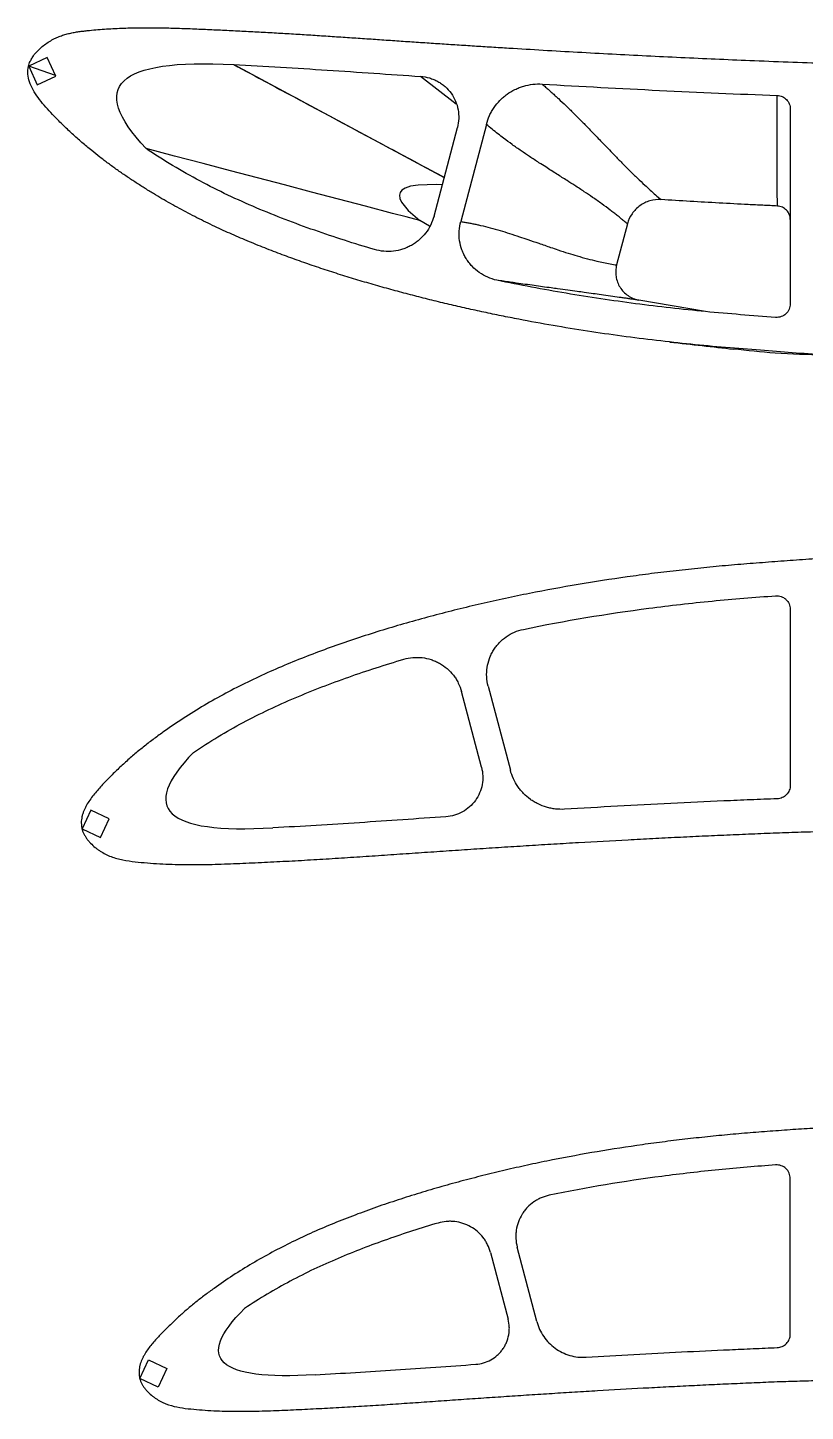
# Model space of a CAD drawing. Header units: millimetres. Extents: x -272 to 1189, y 0 to 841.
# Drawn here: x -271.9 to -214.7, y 599.7 to 701.5 of the extents above; entities that cross this region are included whole.
import ezdxf

# ---------------------------------------------------------------- set-up
doc = ezdxf.new("R2010")
doc.units = ezdxf.units.MM

msp = doc.modelspace()

# ---------------------------------------------------------------- linework, layer by layer
at = {"color": 7, "linetype": 'Continuous', "lineweight": 25}
for p, q in [((-270.4417, 699.3303), (-271.8011, 698.6964)), ((-271.8011, 698.6964), (-271.1672, 697.3369)), ((-269.8293, 698.0171), (-271.8011, 698.6964)), ((-269.8077, 697.9708), (-270.4417, 699.3303)), ((-271.1672, 697.3369), (-269.8077, 697.9708)), ((-240.366, 695.9056), (-242.9711, 697.9493)), ((-215.7827, 695.5458), (-215.7827, 681.213)), ((-241.9884, 687.6708), (-240.2666, 694.1864)), ((-238.1374, 694.4156), (-240.0258, 687.2694)), ((-263.1713, 692.6423), (-263.1711, 692.6425)), ((-242.3117, 686.9284), (-243.039, 687.3426)), ((-227.7594, 687.096), (-228.5525, 684.0741)), ((-222.0062, 680.6552), (-226.9338, 681.4825)), ((-215.7827, 658.7321), (-215.7827, 645.786)), ((-238.0035, 653.0742), (-236.3712, 646.8926)), ((-238.4956, 647.1042), (-239.9661, 652.6727)), ((-259.6846, 648.1987), (-259.6844, 648.1986)), ((-267.2372, 643.9401), (-267.8711, 642.5807)), ((-265.8777, 643.3062), (-267.2372, 643.9401)), ((-267.8711, 642.5807), (-266.5116, 641.9467)), ((-266.5116, 641.9467), (-265.8777, 643.3062)), ((-253.8338, 642.6517), (-253.8347, 642.6516)), ((-215.7827, 605.3945), (-215.7827, 616.8428)), ((-237.8298, 611.3942), (-236.5345, 606.4846)), ((-234.4203, 606.3108), (-235.8684, 611.8)), ((-255.9188, 607.2764), (-255.9189, 607.2765)), ((-263.6267, 602.1293), (-262.9928, 603.4887)), ((-262.9928, 603.4887), (-261.6333, 602.8548)), ((-261.6333, 602.8548), (-262.2672, 601.4953)), ((-262.2672, 601.4953), (-263.6267, 602.1293)), ((-250.7228, 602.4059), (-250.7213, 602.406))]:
    msp.add_line(p, q, dxfattribs=at)
at = {"color": 7, "linetype": 'Continuous', "lineweight": 25, "flags": 128}
for points in [[(-256.7161, 698.8158), (-256.4077, 698.6506), (-256.0993, 698.4853), (-255.7909, 698.32), (-255.4825, 698.1547), (-255.1741, 697.9894), (-254.8657, 697.8241), (-254.2489, 697.4935), (-253.6321, 697.1629), (-253.3237, 696.9976), (-252.7069, 696.667), (-252.0902, 696.3364), (-251.7818, 696.1712), (-251.165, 695.8406), (-250.5482, 695.51), (-250.2398, 695.3447), (-249.623, 695.0141), (-249.0062, 694.6835), (-248.6978, 694.5182), (-248.081, 694.1876), (-247.4642, 693.8571), (-246.8474, 693.5265), (-246.539, 693.3612), (-245.9222, 693.0306), (-245.3054, 692.7), (-244.9971, 692.5347), (-244.3803, 692.2041), (-243.7635, 691.8736), (-243.4551, 691.7083), (-242.8383, 691.3777), (-242.5299, 691.2124), (-242.2215, 691.0471), (-241.9131, 690.8818), (-241.2963, 690.5512), (-241.2358, 690.5188)], [(-256.7161, 698.8158), (-248.3973, 694.358), (-241.2358, 690.5189)], [(-216.7331, 688.4112), (-216.7333, 688.4562), (-216.734, 688.6361), (-216.7372, 689.356), (-216.746, 692.2408), (-216.7467, 694.3937), (-216.7465, 694.8241), (-216.7448, 696.5454)], [(-243.039, 687.3426), (-244.034, 687.6045), (-245.029, 687.8664), (-247.019, 688.3903), (-249.0089, 688.9141), (-250.9989, 689.4379), (-252.9888, 689.9618), (-254.9787, 690.4857), (-256.9686, 691.0095), (-258.9585, 691.5334), (-261.0648, 692.0879), (-263.1711, 692.6425)], [(-241.3791, 689.9766), (-241.8407, 690.0041), (-243.1618, 689.9572), (-243.7093, 689.8645), (-244.1187, 689.724), (-244.3436, 689.5803), (-244.4833, 689.4071), (-244.5379, 689.2022), (-244.5055, 688.9674), (-244.3861, 688.7024), (-243.8866, 688.0825), (-243.0392, 687.3424), (-243.0392, 687.3424)]]:
    msp.add_lwpolyline(points, dxfattribs=at)
at = {"color": 7, "linetype": 'Continuous', "lineweight": 25}
for points, knots in [([(-213.2827, 677.4407), (-214.8491, 677.5503), (-217.2658, 677.7427), (-220.5352, 677.9871), (-223.0859, 678.2291), (-225.6325, 678.5077), (-228.1734, 678.8304), (-230.7083, 679.1963), (-233.2362, 679.6079), (-235.3448, 679.9937), (-237.0382, 680.3277), (-238.3188, 680.5954), (-239.5965, 680.8748), (-240.8709, 681.1685), (-242.1423, 681.4755), (-243.4107, 681.7962), (-244.6869, 682.1341), (-245.9706, 682.4889), (-247.2609, 682.8629), (-248.5462, 683.253), (-249.8256, 683.6622), (-251.0995, 684.0889), (-252.3669, 684.5359), (-253.4246, 684.9297), (-254.2766, 685.2583), (-254.9248, 685.5164), (-255.5706, 685.78), (-256.2128, 686.0514), (-256.852, 686.3288), (-257.4871, 686.6143), (-258.1283, 686.9127), (-258.7761, 687.2236), (-259.4287, 687.5498), (-260.0776, 687.884), (-260.7213, 688.2293), (-261.3615, 688.5843), (-261.9977, 688.9502), (-262.6477, 689.337), (-263.3102, 689.7455), (-263.983, 690.1768), (-264.6471, 690.619), (-265.2997, 691.0722), (-265.9391, 691.5341), (-266.5619, 692.0054), (-267.0908, 692.4234), (-267.5299, 692.7862), (-267.8881, 693.0897), (-268.2424, 693.4024), (-268.5979, 693.7239), (-268.9556, 694.0591), (-269.3187, 694.4096), (-269.7299, 694.8185), (-270.1878, 695.2858), (-270.6694, 695.8192), (-271.1112, 696.3728), (-271.4816, 696.9426), (-271.7515, 697.523), (-271.8917, 698.1158), (-271.85, 698.6339), (-271.7427, 698.9684), (-271.6138, 699.1865), (-271.4947, 699.4241), (-271.257, 699.7152), (-270.965, 700.0157), (-270.6341, 700.2875), (-270.2796, 700.5293), (-269.9222, 700.7277), (-269.5704, 700.8839), (-269.2295, 701.0049), (-268.8858, 701.1006), (-268.5398, 701.176), (-268.1918, 701.2344), (-267.8423, 701.2817), (-267.4001, 701.3312), (-266.8649, 701.3824), (-266.2364, 701.4328), (-265.6062, 701.4717), (-264.9747, 701.5004), (-264.3425, 701.5215), (-263.7098, 701.5326), (-263.0766, 701.5373), (-262.4434, 701.5329), (-261.8104, 701.5231), (-261.1779, 701.5076), (-260.5458, 701.4876), (-259.9137, 701.464), (-259.2817, 701.4382), (-258.6493, 701.4101), (-258.0166, 701.3812), (-257.3836, 701.3522), (-256.7507, 701.321), (-256.1178, 701.2898), (-255.485, 701.2577), (-254.852, 701.2237), (-254.0075, 701.1773), (-252.9517, 701.1165), (-251.6847, 701.0384), (-250.4182, 700.9581), (-249.1519, 700.8739), (-247.8857, 700.7889), (-246.6194, 700.7027), (-245.353, 700.6156), (-244.0863, 700.5304), (-242.8197, 700.4448), (-241.5532, 700.3616), (-240.2869, 700.2781), (-239.0204, 700.1965), (-237.7536, 700.1164), (-236.0652, 700.0117), (-233.9553, 699.8846), (-231.4239, 699.7392), (-228.8926, 699.6017), (-226.3612, 699.4704), (-223.8291, 699.348), (-221.2962, 699.2324), (-217.7315, 699.0829), (-215.0107, 698.9807), (-213.1343, 698.9201)], [0, 0, 0, 0, 0.037810127, 0.058378142, 0.078944165, 0.099502757, 0.120062306, 0.140618196, 0.161171844, 0.181730392, 0.192232993, 0.202733734, 0.213231801, 0.223726436, 0.234226583, 0.244725708, 0.255230035, 0.266014973, 0.276796177, 0.287577874, 0.298358395, 0.309139928, 0.31992681, 0.330717371, 0.336315928, 0.341916893, 0.34751551, 0.353112043, 0.35870546, 0.364292741, 0.369880161, 0.375736121, 0.381592742, 0.387447349, 0.393312559, 0.399182199, 0.405074118, 0.410984135, 0.41739554, 0.423814744, 0.430225953, 0.436607106, 0.442946104, 0.449218507, 0.455412895, 0.459176702, 0.462934888, 0.466716263, 0.470556156, 0.474475231, 0.47851987, 0.482707985, 0.488439354, 0.49427259, 0.500005689, 0.505479778, 0.510596009, 0.515360546, 0.519964911, 0.522941483, 0.523713317, 0.526061566, 0.529321954, 0.532702959, 0.536149006, 0.539609724, 0.543025292, 0.545975002, 0.548870241, 0.551727175, 0.554561889, 0.557391908, 0.560223219, 0.563052882, 0.568106577, 0.573167981, 0.578234398, 0.583311455, 0.588388324, 0.593465992, 0.598549122, 0.603634584, 0.60871431, 0.613792524, 0.618869059, 0.62394358, 0.629023617, 0.634100922, 0.639186879, 0.644273168, 0.649360468, 0.654444114, 0.659532454, 0.664617865, 0.669708001, 0.679898873, 0.690085219, 0.700273946, 0.710457126, 0.720645539, 0.730830795, 0.741020462, 0.751213282, 0.761401695, 0.771588867, 0.781775629, 0.79196117, 0.802149496, 0.812340623, 0.832694999, 0.853048018, 0.873395476, 0.893737901, 0.914086761, 0.934438591, 0.95479294, 0.999999721, 0.999999721, 0.999999721, 0.999999721]), ([(-256.7161, 698.8158), (-255.5698, 698.7593), (-254.4238, 698.6976), (-252.1325, 698.5623), (-250.9871, 698.4893), (-247.5515, 698.2623), (-245.2615, 698.1018), (-242.9711, 697.9493)], [0, 0, 0, 0, 0.25, 0.25, 0.5, 0.5, 1, 1, 1, 1]), ([(-242.9711, 697.9493), (-242.7491, 697.9345), (-242.5325, 697.8956), (-242.2154, 697.8021), (-242.1105, 697.7648), (-241.9062, 697.679), (-241.8072, 697.6308), (-241.6154, 697.5242), (-241.5226, 697.4658), (-241.3432, 697.3385), (-241.2562, 697.2693), (-241.0077, 697.0481), (-240.861, 696.8849), (-240.6041, 696.528), (-240.4939, 696.3325), (-240.3217, 695.9286), (-240.2578, 695.718), (-240.1768, 695.2809), (-240.161, 695.0618), (-240.1772, 694.6228), (-240.2098, 694.4014), (-240.2666, 694.1864)], [0, 0, 0, 0, 0.125, 0.125, 0.1875, 0.1875, 0.25, 0.25, 0.3125, 0.3125, 0.375, 0.375, 0.5, 0.5, 0.625, 0.625, 0.75, 0.75, 0.875, 0.875, 1, 1, 1, 1]), ([(-238.1374, 694.4156), (-238.0785, 694.6385), (-238.0013, 694.8533), (-237.8588, 695.164), (-237.8069, 695.2657), (-237.694, 695.465), (-237.6327, 695.563), (-237.4381, 695.8464), (-237.2937, 696.0221), (-237.0556, 696.2664), (-236.9726, 696.3446), (-236.7993, 696.4943), (-236.7086, 696.5661), (-236.4303, 696.7675), (-236.2353, 696.8845), (-235.9289, 697.0346), (-235.8245, 697.0804), (-235.6108, 697.1633), (-235.5012, 697.2004), (-235.1717, 697.2965), (-234.9488, 697.3412), (-234.4966, 697.3926), (-234.2661, 697.3991), (-234.036, 697.3856)], [0, 0, 0, 0, 0.125, 0.125, 0.1875, 0.1875, 0.25, 0.25, 0.375, 0.375, 0.4375, 0.4375, 0.5, 0.5, 0.625, 0.625, 0.6875, 0.6875, 0.75, 0.75, 0.875, 0.875, 1, 1, 1, 1]), ([(-234.036, 697.3856), (-233.9518, 697.3132), (-233.784, 697.1687), (-233.5385, 696.9532), (-233.2986, 696.7394), (-233.0645, 696.5275), (-232.7239, 696.214), (-232.2743, 695.7892), (-231.7396, 695.2676), (-231.2055, 694.7323), (-230.7326, 694.249), (-230.2133, 693.7101), (-229.6842, 693.1579), (-229.1335, 692.5824), (-228.6133, 692.0424), (-228.1176, 691.5356), (-227.5809, 690.9974), (-227.0469, 690.4765), (-226.5428, 689.9998), (-226.0938, 689.5889), (-225.694, 689.2321), (-225.4217, 688.9968), (-225.2875, 688.8807)], [0, 0, 0, 0, 0.02536678, 0.05055007, 0.07554989, 0.10036625, 0.12499917, 0.18576188, 0.24999888, 0.30906797, 0.37499924, 0.42105501, 0.50000001, 0.57065779, 0.62500077, 0.69127799, 0.75000113, 0.81520792, 0.87500083, 0.91778782, 0.95945422, 1, 1, 1, 1]), ([(-216.7448, 696.5454), (-216.6804, 696.5429), (-216.6173, 696.5344), (-216.4936, 696.5055), (-216.4323, 696.4849), (-216.3155, 696.4325), (-216.2603, 696.4011), (-216.1561, 696.3279), (-216.1067, 696.2857), (-216.0183, 696.1939), (-215.9788, 696.1441), (-215.9092, 696.0369), (-215.8794, 695.9795), (-215.8079, 695.8027), (-215.7827, 695.6747), (-215.7827, 695.5458)], [0, 0, 0, 0, 0.125, 0.125, 0.25, 0.25, 0.375, 0.375, 0.5, 0.5, 0.625, 0.625, 0.75, 0.75, 1, 1, 1, 1]), ([(-227.7594, 687.096), (-227.84, 687.1642), (-228.003, 687.302), (-228.251, 687.5059), (-228.505, 687.7102), (-228.7648, 687.9142), (-229.144, 688.2045), (-229.6628, 688.5862), (-230.2983, 689.0325), (-230.9614, 689.4796), (-231.5881, 689.8901), (-232.26, 690.3206), (-232.9745, 690.7739), (-233.6628, 691.2112), (-234.3325, 691.6402), (-234.9332, 692.0337), (-235.5922, 692.4778), (-236.2298, 692.925), (-236.8005, 693.3441), (-237.29, 693.7212), (-237.7135, 694.0597), (-237.9954, 694.2964), (-238.1374, 694.4156)], [0, 0, 0, 0, 0.02403937, 0.04855898, 0.07355881, 0.09903887, 0.12499915, 0.18462909, 0.24999884, 0.30857963, 0.3749992, 0.4291263, 0.49999998, 0.57828687, 0.62500076, 0.69082447, 0.75000113, 0.81416106, 0.87500084, 0.91605703, 0.9577234, 1, 1, 1, 1]), ([(-246.3642, 685.2076), (-247.8469, 685.6444), (-249.3148, 686.114), (-251.4902, 686.8776), (-252.2108, 687.1423), (-253.6424, 687.6928), (-254.3534, 687.9788), (-256.4684, 688.8766), (-257.8536, 689.5305), (-259.8838, 690.617), (-260.5527, 690.9968), (-261.8745, 691.7916), (-262.5275, 692.2067), (-263.1711, 692.6425)], [0, 0, 0, 0, 0.25, 0.25, 0.375, 0.375, 0.5, 0.5, 0.75, 0.75, 0.875, 0.875, 1, 1, 1, 1]), ([(-225.2875, 688.8807), (-225.565, 688.8983), (-225.8381, 688.8684), (-226.2384, 688.7528), (-226.3667, 688.7033), (-226.6131, 688.5832), (-226.7318, 688.5123), (-226.9567, 688.3498), (-227.0607, 688.26), (-227.2521, 688.0637), (-227.3401, 687.9566), (-227.575, 687.6137), (-227.6888, 687.365), (-227.7594, 687.096)], [0, 0, 0, 0, 0.25, 0.25, 0.375, 0.375, 0.5, 0.5, 0.625, 0.625, 0.75, 0.75, 1, 1, 1, 1]), ([(-216.7331, 688.4112), (-217.0895, 688.4289), (-217.446, 688.4467), (-218.1589, 688.4796), (-218.5154, 688.4968), (-219.5847, 688.5517), (-220.2977, 688.5897), (-222.4364, 688.7061), (-223.8622, 688.7906), (-225.2875, 688.8807)], [0, 0, 0, 0, 0.125, 0.125, 0.25, 0.25, 0.5, 0.5, 1, 1, 1, 1]), ([(-215.7827, 687.4122), (-215.7827, 687.4761), (-215.7888, 687.5391), (-215.8126, 687.6629), (-215.8306, 687.7244), (-215.8777, 687.8424), (-215.9066, 687.8985), (-215.9747, 688.0049), (-216.0145, 688.0556), (-216.1016, 688.1473), (-216.1492, 688.1887), (-216.2523, 688.2625), (-216.3079, 688.2947), (-216.4799, 688.3738), (-216.6054, 688.4049), (-216.7331, 688.4112)], [0, 0, 0, 0, 0.125, 0.125, 0.25, 0.25, 0.375, 0.375, 0.5, 0.5, 0.625, 0.625, 0.75, 0.75, 1, 1, 1, 1]), ([(-241.9884, 687.6708), (-242.0485, 687.4432), (-242.1305, 687.2252), (-242.3366, 686.8076), (-242.4623, 686.6064), (-242.7471, 686.2386), (-242.9067, 686.0701), (-243.1721, 685.8407), (-243.2652, 685.768), (-243.4563, 685.6339), (-243.6529, 685.51), (-243.8606, 685.4063), (-244.0739, 685.3128), (-244.1839, 685.271), (-244.5187, 685.1627), (-244.7457, 685.1137), (-245.2073, 685.061), (-245.4442, 685.0577), (-245.9093, 685.098), (-246.1384, 685.1411), (-246.3642, 685.2076)], [0, 0, 0, 0, 0.125, 0.125, 0.25, 0.25, 0.375, 0.375, 0.4375, 0.4375, 0.5, 0.5625, 0.5625, 0.625, 0.625, 0.75, 0.75, 0.875, 0.875, 1, 1, 1, 1]), ([(-237.3592, 682.9495), (-237.5928, 682.9985), (-237.8179, 683.0705), (-238.2514, 683.2587), (-238.4613, 683.3764), (-238.8472, 683.6478), (-239.0253, 683.8018), (-239.2697, 684.061), (-239.3473, 684.1522), (-239.4913, 684.3399), (-239.625, 684.534), (-239.7386, 684.7404), (-239.8419, 684.9532), (-239.8887, 685.0635), (-240.011, 685.3981), (-240.0689, 685.6263), (-240.1385, 686.093), (-240.1496, 686.3334), (-240.1235, 686.8052), (-240.0868, 687.0386), (-240.0258, 687.2694)], [0, 0, 0, 0, 0.125, 0.125, 0.25, 0.25, 0.375, 0.375, 0.4375, 0.4375, 0.5, 0.5625, 0.5625, 0.625, 0.625, 0.75, 0.75, 0.875, 0.875, 1, 1, 1, 1]), ([(-240.0258, 687.2694), (-239.9254, 687.2536), (-239.7256, 687.2219), (-239.4287, 687.1689), (-239.1358, 687.1122), (-238.8467, 687.0516), (-238.4188, 686.9552), (-237.8432, 686.8103), (-237.1364, 686.6109), (-236.4192, 686.3902), (-235.7381, 686.1679), (-235.0221, 685.9245), (-234.2579, 685.66), (-233.5248, 685.407), (-232.8008, 685.1609), (-232.151, 684.9494), (-231.4271, 684.7267), (-230.7284, 684.5301), (-230.0814, 684.3676), (-229.5223, 684.2453), (-229.034, 684.1511), (-228.7112, 684.0995), (-228.5525, 684.0741)], [0, 0, 0, 0, 0.02547232, 0.05070837, 0.07570815, 0.10047167, 0.12499895, 0.18612667, 0.24999857, 0.30997254, 0.37499903, 0.43019097, 0.50000002, 0.5781383, 0.625001, 0.69217696, 0.75000146, 0.81564803, 0.87500108, 0.91803945, 0.95970575, 1, 1, 1, 1]), ([(-228.5525, 684.0741), (-228.589, 683.935), (-228.6108, 683.7945), (-228.6259, 683.5111), (-228.6188, 683.3665), (-228.5759, 683.0847), (-228.5405, 682.9473), (-228.4416, 682.6798), (-228.3778, 682.55), (-228.2275, 682.3092), (-228.1403, 682.1966), (-227.9419, 681.9885), (-227.8338, 681.8963), (-227.6005, 681.7346), (-227.4737, 681.6647), (-227.211, 681.553), (-227.0748, 681.5108), (-226.9338, 681.4825)], [0, 0, 0, 0, 0.125, 0.125, 0.25, 0.25, 0.375, 0.375, 0.5, 0.5, 0.625, 0.625, 0.75, 0.75, 0.875, 0.875, 1, 1, 1, 1]), ([(-226.9338, 681.4825), (-227.0289, 681.4965), (-227.2208, 681.5248), (-227.5055, 681.5665), (-227.7909, 681.6081), (-228.0763, 681.6495), (-228.4845, 681.7083), (-229.0241, 681.7852), (-229.6602, 681.8746), (-230.301, 681.9634), (-230.892, 682.0446), (-231.5141, 682.1293), (-232.1678, 682.218), (-232.8011, 682.3041), (-233.4215, 682.3886), (-233.9911, 682.4668), (-234.6282, 682.5551), (-235.2659, 682.6447), (-235.8598, 682.7295), (-236.3906, 682.8064), (-236.8645, 682.8759), (-237.1935, 682.9248), (-237.3592, 682.9495)], [0, 0, 0, 0, 0.02414434, 0.04871642, 0.07371624, 0.09914377, 0.12499901, 0.18473217, 0.24999863, 0.30865235, 0.37499905, 0.42902713, 0.5, 0.5774267, 0.62500095, 0.69083188, 0.75000138, 0.81418211, 0.875001, 0.91611332, 0.95777962, 1, 1, 1, 1]), ([(-216.8593, 680.2159), (-217.7193, 680.2819), (-218.5794, 680.3465), (-220.299, 680.4829), (-221.1582, 680.5572), (-223.7331, 680.8082), (-225.4472, 681.0005), (-228.8692, 681.4485), (-230.5778, 681.7024), (-233.9789, 682.2758), (-235.6727, 682.5954), (-237.3592, 682.9495)], [0, 0, 0, 0, 0.125, 0.125, 0.25, 0.25, 0.5, 0.5, 0.75, 0.75, 1, 1, 1, 1]), ([(-215.7827, 681.213), (-215.7827, 681.1437), (-215.7899, 681.0757), (-215.8178, 680.9419), (-215.8389, 680.8754), (-215.8939, 680.7497), (-215.9275, 680.6902), (-216.007, 680.5782), (-216.053, 680.5259), (-216.2033, 680.3866), (-216.3239, 680.314), (-216.5176, 680.2463), (-216.5856, 680.2302), (-216.7216, 680.2125), (-216.7902, 680.2106), (-216.8593, 680.2159)], [0, 0, 0, 0, 0.125, 0.125, 0.25, 0.25, 0.375, 0.375, 0.5, 0.5, 0.75, 0.75, 0.875, 0.875, 1, 1, 1, 1]), ([(-224.6368, 678.4008), (-223.8378, 678.3117), (-222.2398, 678.1335), (-220.7229, 677.964), (-219.9645, 677.8793)], [0, 0, 0, 0, 0.500001474, 1, 1, 1, 1]), ([(-213.2827, 677.4407), (-214.4903, 677.4696), (-216.7239, 677.5232), (-218.9439, 677.773), (-219.9637, 677.8877)], [0, 0, 0, 0, 0.540625407, 1, 1, 1, 1]), ([(-213.2827, 662.4825), (-213.8895, 662.4477), (-215.1027, 662.3681), (-216.921, 662.2321), (-218.7384, 662.0938), (-220.5547, 661.9474), (-222.3677, 661.7714), (-224.1783, 661.577), (-225.9856, 661.3592), (-228.3907, 661.0371), (-231.3874, 660.5756), (-234.368, 660.0278), (-236.7412, 659.5368), (-238.5147, 659.141), (-240.2814, 658.7173), (-242.0407, 658.2654), (-243.7921, 657.7849), (-245.5346, 657.2744), (-247.2663, 656.7292), (-248.9861, 656.1485), (-250.6917, 655.5277), (-252.3812, 654.8652), (-254.0514, 654.1554), (-255.696, 653.3888), (-257.3107, 652.5612), (-258.8909, 651.6697), (-260.4341, 650.7159), (-261.6851, 649.8671), (-262.6601, 649.1519), (-263.3766, 648.596), (-264.0765, 648.0192), (-264.7563, 647.419), (-265.3072, 646.9016), (-265.7379, 646.4774), (-266.0578, 646.1561), (-266.3725, 645.8297), (-266.6781, 645.4949), (-266.9716, 645.149), (-267.2467, 644.7886), (-267.4556, 644.4734), (-267.6036, 644.2098), (-267.7037, 644.0064), (-267.7755, 643.8316), (-267.8246, 643.6888), (-267.8571, 643.5802), (-267.8844, 643.4703), (-267.9129, 643.322), (-267.9355, 643.1341), (-267.9337, 642.9448), (-267.9203, 642.7943), (-267.904, 642.6823), (-267.8819, 642.5711), (-267.8526, 642.462), (-267.8157, 642.355), (-267.7652, 642.2539), (-267.7112, 642.1546), (-267.6599, 642.0536), (-267.6034, 641.9554), (-267.5399, 641.8615), (-267.4714, 641.7714), (-267.3745, 641.6556), (-267.1975, 641.459), (-266.9738, 641.2552), (-266.7341, 641.071), (-266.4854, 640.8991), (-266.1584, 640.7093), (-265.6053, 640.4627), (-264.8729, 640.2654), (-263.973, 640.1483), (-263.0702, 640.0643), (-262.1653, 640.0024), (-261.2592, 639.964), (-260.3524, 639.9436), (-259.4454, 639.9418), (-258.5385, 639.955), (-257.6318, 639.9803), (-256.7254, 640.0141), (-255.8191, 640.0536), (-254.913, 640.0954), (-254.0068, 640.1391), (-252.7987, 640.1999), (-251.2887, 640.2817), (-249.4771, 640.3909), (-247.6657, 640.508), (-245.8545, 640.6306), (-244.0431, 640.7555), (-242.2314, 640.8804), (-240.4191, 641.0029), (-238.6064, 641.1235), (-236.7932, 641.2415), (-234.9793, 641.3558), (-233.1648, 641.4669), (-230.7445, 641.6102), (-228.3228, 641.745), (-225.8997, 641.8722), (-224.0816, 641.9632), (-222.2627, 642.05), (-220.7464, 642.1189), (-219.5329, 642.171), (-218.6225, 642.2096), (-217.712, 642.2474), (-216.8013, 642.2825), (-215.8902, 642.3148), (-214.6753, 642.3552), (-213.7637, 642.3832), (-212.6124, 642.411), (-211.5254, 642.4382), (-210.1665, 642.4825), (-209.079, 642.5148), (-207.9912, 642.5449), (-206.6307, 642.5741), (-204.9977, 642.6106), (-202.8194, 642.6522), (-200.095, 642.6956), (-196.8234, 642.7336), (-193.5498, 642.7578), (-190.2745, 642.769), (-186.9975, 642.7682), (-183.7192, 642.7565), (-180.4398, 642.7332), (-177.1593, 642.6996), (-172.7844, 642.6409), (-167.3145, 642.5416), (-160.7499, 642.3864), (-155.28, 642.2357), (-150.9048, 642.1104), (-147.6242, 642.0097), (-144.3447, 641.8971), (-141.0668, 641.7647), (-137.7911, 641.6048), (-134.5184, 641.4115), (-131.2497, 641.1776), (-127.9859, 640.9019), (-125.271, 640.633), (-123.1029, 640.392), (-121.4787, 640.199), (-119.8566, 639.9924), (-118.237, 639.7714), (-116.6206, 639.532), (-115.0086, 639.2677), (-113.4029, 638.9713), (-111.8043, 638.64), (-110.2175, 638.2606), (-109.1632, 637.9929), (-108.6434, 637.834)], [0, 0, 0, 0, 0.00825074, 0.01650149, 0.02475223, 0.03300297, 0.04125371, 0.04950446, 0.0577552, 0.06600594, 0.08250743, 0.09900892, 0.10725966, 0.1155104, 0.12376114, 0.13201189, 0.14026263, 0.14851337, 0.15676412, 0.16501486, 0.1732656, 0.18151635, 0.18976709, 0.19801783, 0.20626857, 0.21451932, 0.22277006, 0.2310208, 0.23514617, 0.23927155, 0.24339692, 0.24752229, 0.25164766, 0.25371035, 0.25577303, 0.25783572, 0.2598984, 0.26196109, 0.26402378, 0.26608646, 0.2671178, 0.26814915, 0.26918049, 0.26969616, 0.27021183, 0.2707275, 0.27124318, 0.27227452, 0.27330586, 0.27382153, 0.2743372, 0.27485288, 0.27536855, 0.27588422, 0.27639989, 0.27691556, 0.27743123, 0.2779469, 0.27846258, 0.27897825, 0.27949392, 0.28052526, 0.28258795, 0.28361929, 0.28465063, 0.28671332, 0.288776, 0.29290138, 0.29702675, 0.30115212, 0.30527749, 0.30940286, 0.31352823, 0.3176536, 0.32177898, 0.32590435, 0.33002972, 0.33415509, 0.33828046, 0.34240583, 0.3465312, 0.35478195, 0.36303269, 0.37128343, 0.37953418, 0.38778492, 0.39603566, 0.40428641, 0.41253715, 0.42078789, 0.42903863, 0.43728938, 0.44554012, 0.46204161, 0.47029235, 0.47854309, 0.48679384, 0.49504458, 0.49916995, 0.50329532, 0.50742069, 0.51154606, 0.51567144, 0.51979681, 0.52804755, 0.52804755, 0.53542181, 0.54279606, 0.54648319, 0.55017032, 0.55754458, 0.56491884, 0.57229309, 0.58704161, 0.60179012, 0.61653863, 0.63128715, 0.64603566, 0.66078418, 0.67553269, 0.6902812, 0.70502972, 0.73452675, 0.76402378, 0.7935208, 0.80826932, 0.82301783, 0.83776635, 0.85251486, 0.86726337, 0.88201189, 0.8967604, 0.91150892, 0.92625743, 0.93363169, 0.94100594, 0.9483802, 0.95575446, 0.96312871, 0.97050297, 0.97787723, 0.98525149, 0.99262574, 1, 1, 1, 1]), ([(-235.4149, 657.257), (-232.3521, 657.893), (-229.2725, 658.404), (-224.6319, 659.0122), (-223.0814, 659.1871), (-220.7511, 659.4166), (-219.9734, 659.4855), (-218.4162, 659.6112), (-217.6372, 659.6705), (-216.858, 659.7293)], [0, 0, 0, 0, 0.5, 0.5, 0.75, 0.75, 0.875, 0.875, 1, 1, 1, 1]), ([(-216.858, 659.7293), (-216.789, 659.7345), (-216.7207, 659.7326), (-216.5853, 659.7148), (-216.5174, 659.6987), (-216.388, 659.6535), (-216.3262, 659.6245), (-216.2086, 659.5538), (-216.153, 659.5119), (-216.0028, 659.3728), (-215.9213, 659.258), (-215.8391, 659.0702), (-215.8179, 659.0038), (-215.7898, 658.8695), (-215.7827, 658.8014), (-215.7827, 658.7321)], [0, 0, 0, 0, 0.125, 0.125, 0.25, 0.25, 0.375, 0.375, 0.5, 0.5, 0.75, 0.75, 0.875, 0.875, 1, 1, 1, 1]), ([(-238.0035, 653.0742), (-238.0626, 653.2979), (-238.098, 653.524), (-238.1232, 653.9809), (-238.1123, 654.2139), (-238.0446, 654.6665), (-237.9883, 654.8876), (-237.8697, 655.2115), (-237.8242, 655.3184), (-237.7238, 655.5247), (-237.6134, 655.7249), (-237.4837, 655.9127), (-237.3441, 656.0944), (-237.2689, 656.1825), (-237.0314, 656.4338), (-236.8585, 656.5829), (-236.4842, 656.8451), (-236.2806, 656.9589), (-235.8598, 657.1407), (-235.6415, 657.21), (-235.4149, 657.257)], [0, 0, 0, 0, 0.125, 0.125, 0.25, 0.25, 0.375, 0.375, 0.4375, 0.4375, 0.5, 0.5625, 0.5625, 0.625, 0.625, 0.75, 0.75, 0.875, 0.875, 1, 1, 1, 1]), ([(-259.6844, 648.1986), (-259.0904, 648.5998), (-258.4881, 648.9823), (-257.2691, 649.7145), (-256.6524, 650.0642), (-254.7811, 651.0654), (-253.5052, 651.6681), (-250.9087, 652.7723), (-249.5899, 653.2776), (-246.9213, 654.2179), (-245.5712, 654.6521), (-244.2078, 655.0561)], [0, 0, 0, 0, 0.125, 0.125, 0.25, 0.25, 0.5, 0.5, 0.75, 0.75, 1, 1, 1, 1]), ([(-244.2078, 655.0561), (-243.9892, 655.1209), (-243.7675, 655.1628), (-243.3182, 655.2026), (-243.0884, 655.1999), (-242.64, 655.1494), (-242.4201, 655.1022), (-242.0969, 654.9982), (-241.9897, 654.9577), (-241.7822, 654.867), (-241.6813, 654.8168), (-241.3871, 654.6516), (-241.2017, 654.522), (-240.8568, 654.2246), (-240.7019, 654.061), (-240.4951, 653.7942), (-240.4304, 653.7017), (-240.3099, 653.5092), (-240.2542, 653.4094), (-240.1038, 653.1049), (-240.0243, 652.8932), (-239.966, 652.6727)], [0, 0, 0, 0, 0.125, 0.125, 0.25, 0.25, 0.375, 0.375, 0.4375, 0.4375, 0.5, 0.5, 0.625, 0.625, 0.75, 0.75, 0.8125, 0.8125, 0.875, 0.875, 1, 1, 1, 1]), ([(-238.4956, 647.1042), (-238.4406, 646.8961), (-238.4095, 646.6855), (-238.3934, 646.2598), (-238.4092, 646.0433), (-238.4865, 645.6255), (-238.5478, 645.4212), (-238.7164, 645.0257), (-238.8208, 644.8407), (-239.0688, 644.4953), (-239.2141, 644.3338), (-239.5315, 644.0511), (-239.7046, 643.9277), (-240.0804, 643.7184), (-240.2769, 643.6361), (-240.6842, 643.5153), (-240.8971, 643.4767), (-241.1119, 643.4622)], [0, 0, 0, 0, 0.125, 0.125, 0.25, 0.25, 0.375, 0.375, 0.5, 0.5, 0.625, 0.625, 0.75, 0.75, 0.875, 0.875, 1, 1, 1, 1]), ([(-232.3994, 644.017), (-232.6223, 644.0038), (-232.8432, 644.01), (-233.1719, 644.047), (-233.281, 644.0641), (-233.4983, 644.1076), (-233.6069, 644.1343), (-233.927, 644.2278), (-234.1324, 644.3075), (-234.4291, 644.4527), (-234.526, 644.5054), (-234.716, 644.6194), (-234.8095, 644.6811), (-235.0793, 644.8765), (-235.2459, 645.0206), (-235.4766, 645.2571), (-235.5502, 645.3393), (-235.6909, 645.5107), (-235.7582, 645.6003), (-235.9465, 645.8748), (-236.055, 646.0665), (-236.2387, 646.4669), (-236.3142, 646.6768), (-236.3712, 646.8926)], [0, 0, 0, 0, 0.125, 0.125, 0.1875, 0.1875, 0.25, 0.25, 0.375, 0.375, 0.4375, 0.4375, 0.5, 0.5, 0.625, 0.625, 0.6875, 0.6875, 0.75, 0.75, 0.875, 0.875, 1, 1, 1, 1]), ([(-215.7827, 645.786), (-215.7827, 645.7215), (-215.7889, 645.658), (-215.8131, 645.5331), (-215.8314, 645.4711), (-215.8793, 645.3523), (-215.9087, 645.2958), (-215.9779, 645.1888), (-216.0183, 645.1379), (-216.1068, 645.046), (-216.1551, 645.0046), (-216.2598, 644.931), (-216.3161, 644.899), (-216.4903, 644.821), (-216.6174, 644.7911), (-216.7463, 644.7864)], [0, 0, 0, 0, 0.125, 0.125, 0.25, 0.25, 0.375, 0.375, 0.5, 0.5, 0.625, 0.625, 0.75, 0.75, 1, 1, 1, 1]), ([(-216.7463, 644.7864), (-217.3989, 644.7626), (-218.0514, 644.7363), (-219.3563, 644.6816), (-220.0087, 644.6538), (-221.9659, 644.5677), (-223.2704, 644.5063), (-227.1837, 644.3131), (-229.7919, 644.1713), (-232.3995, 644.017)], [0, 0, 0, 0, 0.125, 0.125, 0.25, 0.25, 0.5, 0.5, 1, 1, 1, 1]), ([(-241.1118, 643.4622), (-243.2317, 643.3194), (-245.3511, 643.1694), (-248.5309, 642.9573), (-249.5911, 642.889), (-251.7119, 642.7624), (-252.7727, 642.7047), (-253.8338, 642.6517)], [0, 0, 0, 0, 0.5, 0.5, 0.75, 0.75, 1, 1, 1, 1]), ([(-213.2827, 620.5688), (-213.842, 620.5456), (-214.9607, 620.4844), (-216.6371, 620.3649), (-218.3125, 620.2366), (-219.987, 620.1004), (-221.6588, 619.9379), (-223.3284, 619.7577), (-224.9953, 619.5564), (-227.2136, 619.2585), (-229.9781, 618.8315), (-232.7282, 618.325), (-234.9181, 617.8709), (-236.5547, 617.5049), (-238.1852, 617.1131), (-239.809, 616.6952), (-241.4255, 616.2509), (-243.0339, 615.7787), (-244.6325, 615.2747), (-246.2201, 614.7374), (-247.7947, 614.1637), (-249.3543, 613.5507), (-250.8962, 612.8944), (-252.4146, 612.1856), (-253.905, 611.4199), (-255.3639, 610.5957), (-256.7881, 609.7132), (-257.9428, 608.9283), (-258.8425, 608.2665), (-259.5035, 607.7521), (-260.1492, 607.2186), (-260.7762, 606.6632), (-261.2842, 606.1846), (-261.6815, 605.7923), (-261.9764, 605.4949), (-262.2665, 605.193), (-262.5479, 604.8829), (-262.8175, 604.5623), (-263.0698, 604.228), (-263.2608, 603.9357), (-263.395, 603.6908), (-263.4857, 603.5022), (-263.5496, 603.3398), (-263.5928, 603.2073), (-263.6213, 603.1066), (-263.6446, 603.0047), (-263.6675, 602.8673), (-263.6877, 602.6937), (-263.6855, 602.5189), (-263.675, 602.3798), (-263.6621, 602.2761), (-263.6444, 602.1732), (-263.6207, 602.0718), (-263.5907, 601.9721), (-263.5479, 601.8772), (-263.501, 601.7842), (-263.4555, 601.6901), (-263.405, 601.5985), (-263.3483, 601.5107), (-263.2868, 601.4262), (-263.1996, 601.3175), (-263.0389, 601.1336), (-262.835, 600.9426), (-262.6154, 600.7703), (-262.3877, 600.6087), (-262.0872, 600.431), (-261.5791, 600.1976), (-260.9041, 600.0099), (-260.0733, 599.8988), (-259.2394, 599.8216), (-258.4037, 599.7639), (-257.5668, 599.7288), (-256.7294, 599.7099), (-255.8918, 599.7087), (-255.0542, 599.7209), (-254.2169, 599.7451), (-253.3799, 599.7768), (-252.543, 599.8139), (-251.7062, 599.8533), (-250.8695, 599.8944), (-249.7539, 599.9515), (-248.3597, 600.0282), (-246.687, 600.1304), (-245.0147, 600.2401), (-243.3426, 600.3548), (-241.6704, 600.4715), (-239.998, 600.5882), (-238.3254, 600.7029), (-236.6523, 600.8157), (-234.9789, 600.9259), (-233.305, 601.0329), (-231.6307, 601.1367), (-229.3977, 601.2709), (-227.1637, 601.3972), (-224.9287, 601.5163), (-223.2519, 601.6015), (-221.5746, 601.6829), (-220.1764, 601.7479), (-219.0575, 601.7964), (-218.2183, 601.8328), (-217.379, 601.869), (-216.5394, 601.9008), (-215.6995, 601.928), (-214.5795, 601.9607), (-213.7393, 601.983), (-212.6783, 602.0075), (-211.6765, 602.0296), (-210.4243, 602.0635), (-209.4222, 602.0889), (-208.42, 602.114), (-207.1668, 602.1391), (-205.6626, 602.1694), (-203.6565, 602.2035), (-201.1479, 602.2382), (-198.1363, 602.2671), (-195.1235, 602.283), (-192.1096, 602.2873), (-189.0948, 602.2803), (-186.0792, 602.2635), (-183.063, 602.2359), (-180.0463, 602.1988), (-176.0235, 602.1368), (-170.9944, 602.0355), (-166.544, 601.9214), (-164.1053, 601.8532), (-163.6782, 601.8411)], [0, 0, 0, 0, 0.008250743, 0.016501486, 0.024752229, 0.033002972, 0.041253715, 0.049504458, 0.057755201, 0.066005944, 0.08250743, 0.099008916, 0.107259659, 0.115510402, 0.123761145, 0.132011888, 0.140262631, 0.148513373, 0.156764116, 0.165014859, 0.173265602, 0.181516345, 0.189767088, 0.198017831, 0.206268574, 0.214519317, 0.22277006, 0.231020803, 0.235146175, 0.239271546, 0.243396918, 0.247522289, 0.251647661, 0.253710346, 0.255773032, 0.257835718, 0.259898404, 0.261961089, 0.264023775, 0.266086461, 0.267117804, 0.268149147, 0.269180489, 0.269696161, 0.270211832, 0.270727504, 0.271243175, 0.272274518, 0.273305861, 0.273821532, 0.274337204, 0.274852875, 0.275368547, 0.275884218, 0.27639989, 0.276915561, 0.277431232, 0.277946904, 0.278462575, 0.278978247, 0.279493918, 0.280525261, 0.282587947, 0.28361929, 0.284650632, 0.286713318, 0.288776004, 0.292901375, 0.297026747, 0.301152118, 0.30527749, 0.309402861, 0.313528233, 0.317653604, 0.321778976, 0.325904347, 0.330029719, 0.33415509, 0.338280462, 0.342405833, 0.346531205, 0.354781948, 0.363032691, 0.371283434, 0.379534177, 0.38778492, 0.396035663, 0.404286406, 0.412537149, 0.420787892, 0.429038634, 0.437289377, 0.44554012, 0.462041606, 0.470292349, 0.478543092, 0.486793835, 0.495044578, 0.49916995, 0.503295321, 0.507420693, 0.511546064, 0.515671436, 0.519796807, 0.52804755, 0.52804755, 0.535421807, 0.542796064, 0.546483193, 0.550170321, 0.557544578, 0.564918835, 0.572293092, 0.587041606, 0.60179012, 0.616538634, 0.631287149, 0.646035663, 0.660784177, 0.675532691, 0.690281205, 0.705029719, 0.734526747, 0.764023775, 0.770286821, 0.770286821, 0.770286821, 0.770286821]), ([(-216.8577, 617.84), (-217.5569, 617.7874), (-218.2559, 617.7332), (-219.6528, 617.6176), (-220.3505, 617.5538), (-222.4412, 617.3445), (-223.8323, 617.1857), (-227.996, 616.636), (-230.7594, 616.177), (-233.5082, 615.609)], [0, 0, 0, 0, 0.125, 0.125, 0.25, 0.25, 0.5, 0.5, 1, 1, 1, 1]), ([(-215.7827, 616.8428), (-215.7827, 616.9121), (-215.7898, 616.98), (-215.8177, 617.1137), (-215.8388, 617.1801), (-215.8937, 617.3057), (-215.9272, 617.3652), (-216.0066, 617.4772), (-216.0525, 617.5294), (-216.2025, 617.6687), (-216.323, 617.7414), (-216.5165, 617.8092), (-216.5843, 617.8253), (-216.7202, 617.8432), (-216.7887, 617.8452), (-216.8577, 617.84)], [0, 0, 0, 0, 0.125, 0.125, 0.25, 0.25, 0.375, 0.375, 0.5, 0.5, 0.75, 0.75, 0.875, 0.875, 1, 1, 1, 1]), ([(-233.5082, 615.609), (-233.7147, 615.5663), (-233.9132, 615.5035), (-234.1995, 615.3803), (-234.293, 615.3343), (-234.476, 615.2325), (-234.5657, 615.1764), (-234.8229, 614.9967), (-234.9804, 614.8611), (-235.1958, 614.6338), (-235.2645, 614.5536), (-235.3927, 614.3873), (-235.4521, 614.3015), (-235.6166, 614.0363), (-235.7081, 613.8493), (-235.8535, 613.454), (-235.9051, 613.2515), (-235.9515, 612.9431), (-235.9619, 612.8394), (-235.9719, 612.63), (-235.9716, 612.5242), (-235.9546, 612.2104), (-235.9222, 612.0038), (-235.8684, 611.8)], [0, 0, 0, 0, 0.125, 0.125, 0.1875, 0.1875, 0.25, 0.25, 0.375, 0.375, 0.4375, 0.4375, 0.5, 0.5, 0.625, 0.625, 0.75, 0.75, 0.8125, 0.8125, 0.875, 0.875, 1, 1, 1, 1]), ([(-241.6923, 613.5654), (-242.9453, 613.1944), (-244.1861, 612.7958), (-246.6389, 611.9331), (-247.851, 611.4693), (-250.2378, 610.4568), (-251.4109, 609.9045), (-253.7047, 608.6809), (-254.8264, 608.0119), (-255.9188, 607.2764)], [0, 0, 0, 0, 0.25, 0.25, 0.5, 0.5, 0.75, 0.75, 1, 1, 1, 1]), ([(-237.8298, 611.3942), (-237.8828, 611.5951), (-237.9549, 611.7871), (-238.0907, 612.0626), (-238.1406, 612.1523), (-238.2497, 612.3273), (-238.3093, 612.4129), (-238.4986, 612.6576), (-238.6395, 612.8063), (-238.9505, 613.0751), (-239.1218, 613.1955), (-239.4793, 613.3966), (-239.6671, 613.479), (-240.0611, 613.6064), (-240.2634, 613.6499), (-240.5687, 613.6845), (-240.6711, 613.691), (-240.8771, 613.6937), (-240.9813, 613.6899), (-241.2904, 613.6628), (-241.4931, 613.6244), (-241.6923, 613.5654)], [0, 0, 0, 0, 0.125, 0.125, 0.1875, 0.1875, 0.25, 0.25, 0.375, 0.375, 0.5, 0.5, 0.625, 0.625, 0.75, 0.75, 0.8125, 0.8125, 0.875, 0.875, 1, 1, 1, 1]), ([(-238.915, 603.1688), (-238.7195, 603.1821), (-238.5291, 603.2167), (-238.1585, 603.3264), (-237.9762, 603.403), (-237.6376, 603.5915), (-237.4799, 603.7034), (-237.2611, 603.8981), (-237.1916, 603.9673), (-237.0619, 604.1114), (-237.0013, 604.1867), (-236.8884, 604.3437), (-236.8362, 604.4253), (-236.7404, 604.5952), (-236.6969, 604.6834), (-236.5828, 604.9511), (-236.5269, 605.1361), (-236.4736, 605.4235), (-236.461, 605.521), (-236.4469, 605.7147), (-236.4452, 605.8114), (-236.456, 606.101), (-236.4845, 606.295), (-236.5345, 606.4846)], [0, 0, 0, 0, 0.125, 0.125, 0.25, 0.25, 0.375, 0.375, 0.4375, 0.4375, 0.5, 0.5, 0.5625, 0.5625, 0.625, 0.625, 0.75, 0.75, 0.8125, 0.8125, 0.875, 0.875, 1, 1, 1, 1]), ([(-234.4203, 606.3108), (-234.3164, 605.9171), (-234.1493, 605.5524), (-233.689, 604.8811), (-233.4082, 604.5931), (-232.9135, 604.2351), (-232.7407, 604.1317), (-232.38, 603.9554), (-232.1916, 603.8823), (-231.6059, 603.712), (-231.2074, 603.6672), (-230.8009, 603.6916)], [0, 0, 0, 0, 0.25, 0.25, 0.5, 0.5, 0.625, 0.625, 0.75, 0.75, 1, 1, 1, 1]), ([(-216.7469, 604.3949), (-216.6824, 604.3972), (-216.6192, 604.4056), (-216.4952, 604.4344), (-216.4338, 604.4549), (-216.3168, 604.5071), (-216.2614, 604.5385), (-216.157, 604.6117), (-216.1075, 604.6539), (-216.0189, 604.7457), (-215.9793, 604.7955), (-215.9095, 604.9028), (-215.8796, 604.9603), (-215.808, 605.1373), (-215.7827, 605.2654), (-215.7827, 605.3945)], [0, 0, 0, 0, 0.125, 0.125, 0.25, 0.25, 0.375, 0.375, 0.5, 0.5, 0.625, 0.625, 0.75, 0.75, 1, 1, 1, 1]), ([(-230.8009, 603.6916), (-228.4597, 603.8317), (-226.1179, 603.9609), (-222.6045, 604.1373), (-221.4332, 604.1938), (-219.676, 604.2729), (-219.0902, 604.298), (-217.9187, 604.3487), (-217.3329, 604.3738), (-216.7469, 604.3949)], [0, 0, 0, 0, 0.5, 0.5, 0.75, 0.75, 0.875, 0.875, 1, 1, 1, 1]), ([(-250.7213, 602.406), (-249.7366, 602.4561), (-248.7521, 602.5104), (-246.7839, 602.6297), (-245.8001, 602.694), (-242.8491, 602.8937), (-240.8823, 603.0344), (-238.915, 603.1688)], [0, 0, 0, 0, 0.25, 0.25, 0.5, 0.5, 1, 1, 1, 1])]:
    msp.add_open_spline(points, degree=3, knots=knots, dxfattribs=at)
for points in [[(-263.1713, 692.6423), (-267.4728, 697.232), (-265.321, 699.2899), (-256.7161, 698.8158)], [(-234.036, 697.3856), (-228.2743, 697.0469), (-222.5106, 696.7641), (-216.7448, 696.5454)], [(-259.6846, 648.1987), (-263.7127, 644.0344), (-261.7627, 642.1853), (-253.8347, 642.6516)], [(-250.7228, 602.4059), (-257.9198, 601.948), (-259.6518, 603.5715), (-255.9189, 607.2765)]]:
    msp.add_open_spline(points, degree=3, dxfattribs=at)

doc.saveas('drawing.dxf')
